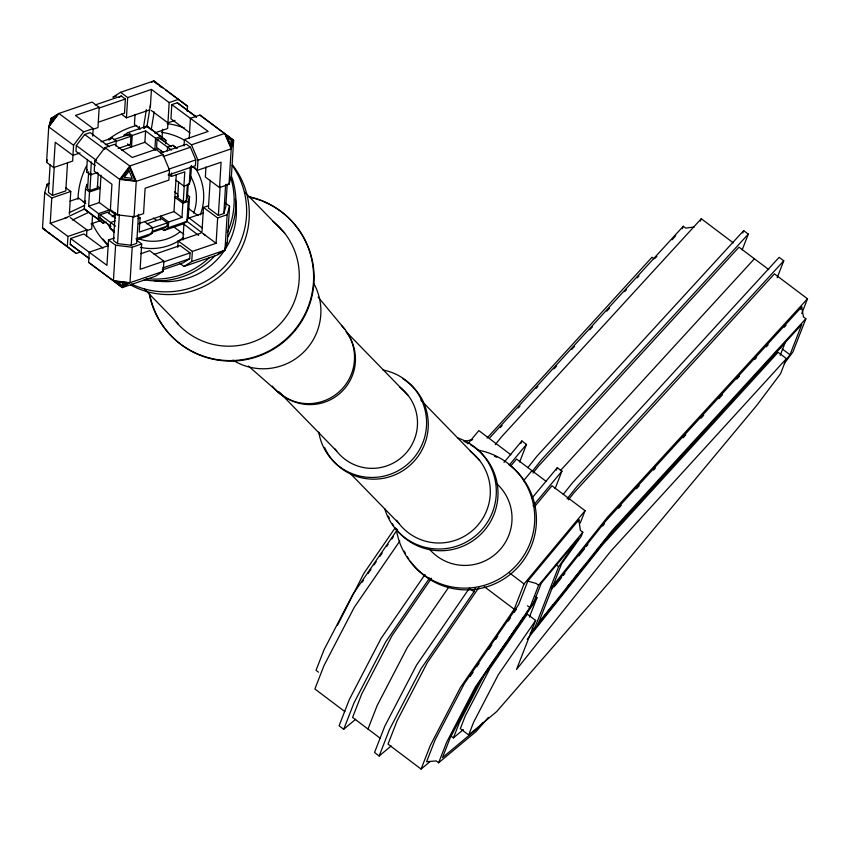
<?xml version="1.0" encoding="UTF-8"?>
<svg xmlns="http://www.w3.org/2000/svg" width="850" height="850" viewBox="0 0 850 850"><rect width="100%" height="100%" fill="white"/><g stroke="black" fill="none" stroke-linecap="round" stroke-linejoin="round"><path stroke-width="1.27" d="M80.941 251.823L76.192 253.449L42.5 228.193L44.689 192.727L47.09 184.216L49.47 183.409M92.714 136.202L93.181 128.594L83.693 131.856L73.567 145.244L72.643 161.064L53.656 167.577L46.559 162.329L48.748 126.863L51.159 118.352L58.873 113.464L92.108 102.074L99.206 107.334L97.952 127.596L92.948 129.306M46.931 186.841L47.09 184.216M50.989 120.976L51.159 118.352L56.079 116.662M50.129 164.645L48.418 192.398L52.498 195.426L65.801 190.867L67.511 163.115M86.551 236.268L86.934 229.936L67.947 236.438L50.214 223.306L51.776 197.976L44.689 192.727M53.656 167.577L55.218 142.248L72.941 155.369L80.059 152.936M52.498 195.426L54.209 167.673M76.192 253.449L67.32 246.574L67.947 236.438M69.371 214.264L70.773 191.462L65.705 187.712M89.261 258.676L70.242 244.343L70.603 238.499L83.895 233.952L103.041 248.126M109.289 146.795L90.153 132.611L84.681 134.491L76.341 145.52L75.979 151.353L95.126 165.538M106.441 222.105L103.243 223.199L84.277 208.983L85.51 189.019L86.859 184.238L86.711 186.734M97.686 172.423L90.557 174.866L86.562 171.913L87.338 159.439M88.666 171.732L87.614 188.838L89.909 190.538L97.389 187.977L98.281 173.496M109.055 213.764L109.289 209.961L98.6 213.626L88.623 206.231L89.505 191.983L85.51 189.019M90.557 174.866L91.354 161.904M89.909 190.538L90.961 173.432M140.93 253.683L149.674 250.676L163.859 261.184L163.232 271.32L155.518 276.197L122.283 287.587L88.591 262.331L89.218 252.195L108.205 245.692M158.419 148.463L132.186 157.484L114.453 144.351L104.964 147.613L94.839 161.001L94.212 171.126L111.945 184.259L110.383 209.589L117.47 214.848L134.056 216.846L143.554 213.584L145.116 188.254L168.863 180.115L169.479 169.989L163.019 154.594L155.922 149.345M92.565 214.997L91.704 228.926L86.7 230.648M103.243 223.199L98.249 219.332L98.6 213.626M115.271 214.391L99.312 202.576L101.001 175.196M104.008 221.266L99.896 218.067L100.098 214.784L107.578 212.224L115.558 218.131M114.442 237.958L108.502 239.998L106.941 265.327L70.603 238.499M114.208 231.296L110.213 228.193L110.574 222.498L115.324 220.862M115.876 146.03L116.195 140.962L112.2 138.008L100.98 141.854M115.196 212.84L113.486 240.593L117.566 243.621L131.24 245.268L136.701 243.387L138.497 214.306M108.502 239.998L115.6 245.246L113.411 280.712L122.283 287.587L129.997 282.71L163.232 271.32M117.47 214.848L119.659 179.382L129.774 165.994L163.019 154.594M95.285 104.922L121.295 96.007L125.375 99.036L124.504 113.22L98.494 122.134M117.566 243.621L119.351 214.54M148.931 110.128L126.438 117.831L127.691 97.569L120.604 92.31L112.88 97.198L116.578 95.933M113.826 139.666L128.626 134.587L130.921 136.287L130.433 144.277L118.097 148.506M126.384 134.406L123.887 135.256L128.233 132.515L132.228 135.469L131.516 146.869L127.532 143.916M135.065 114.389L134.438 124.525L140.516 129.03M131.24 245.268L133.025 216.187M139.177 129.094L139.336 126.448M163.859 261.184L140.123 269.322L141.684 243.992L132.186 247.244L129.997 282.71L113.411 280.712L88.591 262.331M134.056 216.846L136.244 181.379L129.774 165.994L104.964 147.613M138.104 216.399L140.101 217.876L139.219 232.135L152.586 227.556L152.224 233.251L147.889 236.002L136.659 239.849M155.529 150.174L144.883 142.29L145.584 130.889L132.228 135.469M150.344 107.164L151.438 89.431L127.691 97.569M154.859 149.685L155.561 138.274L145.584 130.889M171.243 146.752L160.14 138.38L157.059 139.442L156.57 147.422L163.551 152.596M161.096 153.032L161.256 150.386M161.989 138.497L162.562 129.243M160.395 219.948L160.629 216.144L168.619 222.052L181.974 217.472L182.856 203.224L174.877 197.306L178.436 196.084M165.686 143.735L165.899 140.314L146.944 126.098L128.233 132.515M151.438 89.431L169.161 102.563L167.62 128.52L154.562 132.993M167.301 150.949L167.535 147.146L172.879 145.318L176.874 148.272M196.435 116.928L177.289 102.754L171.827 104.624L170.946 118.809L190.092 132.993M151.194 232.656L163.529 228.427L167.11 226.164L167.312 222.881L161.723 218.748L146.923 223.816M160.926 228.289L163.923 230.509L168.268 227.758L168.619 222.052M191.452 165.771L190.613 179.488L189.252 184.28L183.908 186.107L184.79 171.849L171.424 176.428L171.636 173.007M181.974 217.472L173.995 211.565L176.248 175.015M178.649 181.847L177.671 197.646L183.26 201.779L186.341 200.727L187.457 196.786L188.264 183.621M177.778 247.254L178.171 240.922L200.664 233.208M184.025 145.913L184.418 139.581L208.165 131.442L171.827 104.624M187.212 111.254L187.531 106.186L153.839 80.92L120.604 92.31M183.26 201.779L184.238 185.991M182.931 239.913L183.951 223.454M189.189 138.582L190.432 118.32L199.931 115.058L233.623 140.324L231.434 175.791L229.022 184.291L219.534 187.553L205.349 177.044L205.976 166.908M186.341 200.727L187.319 184.939M187.563 195.117L189.561 196.605L188.201 201.386L186.968 221.351L182.633 224.092L163.923 230.509M189.252 184.28L190.336 166.812M189.561 196.605L188.328 216.559L186.968 221.351L168.268 227.758M162.254 269.96L183.313 262.746L189.678 258.719L190.039 252.886L180.104 245.533L154.094 254.447M160.342 153.117L186.363 144.202L190.442 147.22L195.766 159.906L195.415 165.739L168.162 175.079M179.956 263.436L184.014 266.433L191.728 261.556L192.355 251.419L178.171 240.922M219.534 187.553L221.096 162.212L197.349 170.351L197.976 160.225L191.505 144.84L184.418 139.581M201.992 231.508L203.469 207.442L208.218 205.817M210.163 180.285L208.452 208.048L218.376 215.401L223.847 213.52L225.824 206.518L227.216 184.046M192.355 251.419L216.091 243.281L217.653 217.951L203.469 207.442M218.376 215.401L220.171 186.32M223.847 213.52L225.643 184.45M225.505 203.192L229.564 206.189L227.152 214.699L224.963 250.166L217.249 255.042L184.014 266.433M229.022 184.291L231.211 148.824L233.623 140.324L199.931 115.058M229.564 206.189L227.375 241.655L224.963 250.166L191.728 261.556M143.469 127.489L146.381 109.597M144.192 128.18L146.976 126.416L150.503 104.688M122.219 287.024L128.817 282.848L114.633 281.138L122.219 287.024L122.751 283.794M154.148 111.839L151.247 129.731L146.976 126.416M46.559 162.329L47.249 159.896M86.562 171.913L87.242 169.522M198.624 235.386L183.111 223.603L186.83 221.255L187.988 217.154L202.459 228.161M233.081 140.399L231.019 147.677L225.484 134.523L233.081 140.399L231.083 141.344M226.769 242.718L224.708 249.985L218.11 254.161M337.408 625.43L363.789 573.484L395.218 527.765M425 574.504L381.076 638.414L349.329 699.518L339.086 725.794L343.708 729.279L353.951 703.003L385.698 641.899L429.622 577.989M367.986 729.034L377.134 705.574L407.373 647.371L449.161 586.564M469.37 588.221L416.521 665.136L384.774 726.24L374.531 752.516L379.153 756.001L389.385 729.725L421.132 668.621L473.992 591.706L475.394 588.104M520.944 443.307L521.858 440.969L526.469 444.454L519.648 461.986M478.89 587.552L427.401 662.469L397.163 720.673L388.025 744.133L421.101 769.08L430.238 745.62L460.487 687.406L514.207 609.237L524.067 583.929L585.066 510.701L551.979 485.764L534.586 506.653M438.642 762.747L446.622 742.263L475.277 687.108L529.922 607.601L538.613 585.278L582.792 532.249L580.369 530.411L578.903 519.743L527.808 581.092L518.638 604.637L464.366 683.602L435.062 740.01L426.604 761.717L436.209 760.92L438.642 762.747L476.266 731.351L488.431 717.379M556.378 470.029L557.292 467.691L561.914 471.176L555.082 488.707M450.649 735.771L453.443 737.874L459.287 722.861L485.021 673.338L488.739 667.941M468.669 734.963L473.663 722.139L498.228 674.857L535.638 620.426L527.298 614.125L489.887 668.567L465.311 715.849L460.317 728.673L468.669 734.963L496.634 711.62L612.553 578.531L756.925 405.195L780.576 373.671L786.441 358.615L778.101 352.314L602.448 544.882L527.191 639.338M529.401 617.174L536.977 597.741L535.117 596.339M682.306 228.746L683.262 226.281L685.695 228.108L694.28 226.971M535.638 620.426L516.513 669.513L610.789 551.172L786.441 358.615M532.132 628.129L534.108 629.616L558.609 566.716L578.499 538.56L541.227 583.302L533.014 604.393L477.998 684.441L449.99 738.342L442.478 757.616L478.571 727.494L482.906 722.511M578.074 521.879L578.903 519.743M580.295 522.931L585.066 510.701M700.326 221.17L701.282 218.726L733.327 242.887M582.792 532.249L581.166 536.424L561.627 563.709L538.56 622.901L612.499 530.092L805.864 318.729L803.441 316.891L801.72 306.892L605.519 521.263L551.268 589.358M742.751 233.049L743.686 230.626L748.308 234.111L742.188 249.815M777.166 277.737L783.753 260.833L779.131 257.348L572.369 482.928L563.295 494.317M780.215 355.321L785.326 342.21L600.482 545.328M800.774 309.315L801.72 306.892M801.773 313.501L807.5 298.817L774.424 273.87L574.186 492.533L568.406 499.779M785.23 361.101L789.99 354.769L801.826 324.371L611.288 532.737L534.108 629.616M805.864 318.729L792.891 352.038L784.21 363.609M397.587 529.316L352.676 594.66L324.02 649.814L316.041 670.31L318.463 672.138M362.079 582.261L363.566 580.104M368.029 573.612L371.004 569.277M373.979 564.952L376.21 561.712M379.929 556.304L382.16 553.053M386.612 546.561L388.099 544.404M391.818 538.996L393.306 536.828M399.787 541.089L354.269 607.325L324.02 665.529L314.882 688.989L344.856 711.588M431.513 578.202L391.967 635.747L361.728 693.951L352.58 717.411L380.322 738.331M470.082 676.579L473.078 672.222M476.818 666.772L479.06 663.499M488.793 649.347L491.789 644.991M495.529 639.54L497.781 636.278M508.257 621.031L510.499 617.759M514.239 612.319L516.492 609.046M490.216 665.773L496.156 657.135M497.643 654.978L505.803 643.099M508.767 638.775L517.682 625.823M519.903 622.582L523.611 617.185M525.842 613.944L529.55 608.547M531.038 606.379L536.977 597.741M129.604 167.376L120.944 178.829L135.129 180.54L129.604 167.376L135.437 180.816M129.912 167.663L121.252 179.106L126.416 179.732M495.263 444.635L501.043 437.378L701.282 218.726M527.861 467.596L536.934 456.206L743.686 230.626M532.483 471.081L541.556 459.691L748.308 234.111M532.971 473.057L538.751 465.811L738.979 247.148L768.772 269.609M567.099 498.833L576.991 486.413L783.753 260.833M551.937 586.914L607.261 517.469L807.5 298.817M554.189 586.819L561.584 577.532M563.231 575.471L564.867 573.41M578.839 555.879L584.588 548.664M586.234 546.603L587.871 544.542M602.661 525.98L604.308 523.919M530.209 633.548L535.171 627.321M537.646 624.208L539.304 622.126M540.951 620.054L553.361 604.488M567.418 586.84L569.064 584.768M570.722 582.686L572.379 580.614M574.026 578.542L583.95 566.089M597.178 549.482L598.836 547.4M467.829 443.838L478.848 430.61L510.892 454.782M503.986 462.421L521.858 440.969M509.458 464.886L526.469 444.454M510.882 465.842L516.545 459.043L546.338 481.504M523.483 480.834L531.951 470.656M531.834 498.259L557.292 467.691M533.077 505.803L561.914 471.176M487.05 438.079L652.003 257.242L654.086 258.814M489.897 437.644L683.262 226.281M500.31 427.582L502.095 425.616M518.202 408.011L519.987 406.056M536.095 388.45L537.88 386.495M553.987 368.879L556.665 365.946M571.88 349.318L574.558 346.386M589.762 329.747L592.45 326.814M606.762 311.164L609.45 308.231M624.654 291.603L626.45 289.638M637.181 277.908L638.966 275.942M655.074 258.336L656.859 256.381M672.063 239.753L675.644 235.833M618.63 508.257L621.318 505.325M636.533 488.686L639.221 485.754M653.544 470.092L655.339 468.138M683.081 437.803L685.769 434.871M700.995 418.232L703.673 415.299M718.898 398.661L722.479 394.74M736.801 379.089L739.489 376.157M754.704 359.518L756.489 357.563M766.339 346.8L768.134 344.834M784.242 327.229L786.037 325.274M560.416 470.592L754.396 258.772M343.708 729.279L355.683 719.281M379.153 756.001L391.127 746.003M453.443 737.874L463.356 729.597M421.101 769.08L430.185 761.494M119.17 97.346L121.295 96.007M151.64 82.323L153.839 80.92L162.711 87.805M108.938 140.069L112.2 138.008M126.831 135.724L128.626 134.587M143.682 128.159L146.944 126.098L165.899 140.314M69.222 212.659L84.564 205.403M64.515 218.429L84.586 208.941L88.857 212.245L72.324 220.065M99.206 107.334L75.459 115.462L93.181 128.594M99.365 107.95L125.375 99.036M169.161 102.563L178.659 99.301M175.036 120.381L167.907 122.825L151.226 110.468M105.262 144.712L116.195 140.962M116.121 141.366L130.921 136.287M155.561 138.274L160.905 136.446M121.667 150.248L144.883 142.29M191.505 144.84L224.751 133.439L231.211 148.824L197.976 160.225M163.189 156.559L190.442 147.22M51.776 197.976L70.773 191.462M89.505 191.983L100.194 188.317L97.198 186.097M70.019 201.163L78.774 198.156L85.861 203.416M168.512 169.246L195.766 159.906M169.479 169.989L136.244 181.379L119.659 179.382L94.839 161.001M83.183 201.928L85.669 201.078M88.623 206.231L99.312 202.576M50.214 223.306L66.831 217.611M91.003 223.89L100.916 220.49M112.062 216.676L115.781 215.401M137.955 218.609L140.101 217.876M182.856 203.224L188.201 201.386M138.529 223.72L173.995 211.565M151.279 228.374L167.312 222.881M188.934 218.025L203.182 213.137M152.309 231.232L167.11 226.164M136.011 238.808L152.224 233.251M217.653 217.951L227.152 214.699M164.018 261.8L190.039 252.886M162.424 268.058L189.678 258.719M463.877 441.384L472.685 439.652M128.988 180.041L134.151 180.667M115.6 245.246L132.186 247.244M527.808 581.092L536.191 583.451L538.613 585.278M165.814 90.1L187.531 106.186M196.308 117.088L177.289 102.754M157.059 139.442L171.53 150.099M121.38 114.081L126.438 117.831M191.271 165.856L197.349 170.351M168.438 174.218L171.424 176.428M175.929 180.2L183.908 186.107M174.611 191.983L177.735 194.299M188.445 208.494L198.018 215.581M83.693 131.856L58.873 113.464L48.748 126.863L73.567 145.244M84.681 134.491L104.89 149.451M203.936 234.281L216.091 243.281M76.341 145.52L96.549 160.491M173.209 226.451L183.844 234.324M153.319 217.982L156.453 220.299M144.596 221.637L152.586 227.556M136.616 240.231L141.684 243.992M100.098 214.784L115.558 226.185M99.896 218.067L110.989 226.429M84.277 208.983L98.249 219.332M110.213 228.193L114.208 231.157M70.252 217.568L86.934 229.936M70.242 244.343L89.388 258.517M42.5 228.193L67.32 246.574M782.096 348.819L789.99 354.769M555.656 564.485L558.609 566.716M509.596 573.017L524.067 583.929M527.499 605.774L529.922 607.601M484.234 586.628L514.207 609.237M470.294 588.923L473.992 591.706M186.83 221.255L205.434 235.397M153.893 81.494L157.686 84.437M159.587 85.903L161.479 87.369M172.879 145.318L176.874 148.41M160.14 138.38L164.252 141.578M43.042 228.108L45.889 230.318M48.737 232.528L50.628 233.994M248.402 366.031L280.819 394.453M244.832 192.217L284.644 233.123M420.824 400.084L479.666 460.53M346.014 331.606L408.064 395.356M279.225 392.094L336.653 451.084M350.243 473.439L398.969 523.494M144.394 289.011L174.027 319.451A70.157 69.668 -44.2 0 0 278.513 325.646A70.157 69.668 -44.2 0 0 272.712 221.149M318.155 297.128L344.93 329.407M313.735 283.348A57.534 57.131 -44.2 0 1 232.942 360.134M235.397 199.282A70.157 69.668 -44.2 0 1 153.786 280.564M178.309 324.179A70.157 69.668 -44.2 0 1 176.683 322.171M107.961 245.119A65.269 64.812 -44.2 0 1 103.052 239.062M108.439 245.416A65.269 64.812 -44.2 0 1 92.384 223.423M161.394 132.292A65.269 64.812 -44.2 0 1 184.737 140.346M195.022 167.673A52.02 51.659 -44.2 0 1 200.292 214.869M183.589 237.469A52.02 51.659 -44.2 0 1 140.441 247.339M114.049 232.422A52.02 51.659 -44.2 0 1 107.376 223.635M190.251 175.748A43.212 42.914 -44.2 0 1 193.662 213.106M179.701 232.093A43.212 42.914 -44.2 0 1 138.189 238.627M114.654 217.398A43.212 42.914 -44.2 0 1 113.634 215.135M262.597 201.216A83.215 82.631 -44.2 0 1 283.879 341.785A83.215 82.631 -44.2 0 1 149.812 294.876M249.188 197.104A83.215 82.631 -44.2 0 1 261.418 200.749M248.731 196.626A83.215 82.631 -44.2 0 1 313.321 284.219A83.215 82.631 -44.2 0 1 234.621 360.474A83.215 82.631 -44.2 0 1 149.122 293.154M230.701 177.491A78.381 77.828 -44.2 0 1 227.333 232.433M209.653 257.412A78.381 77.828 -44.2 0 1 146.157 278.524M77.966 199.272A78.381 77.828 -44.2 0 1 86.424 166.09M108.258 139.559A78.381 77.828 -44.2 0 1 136.786 125.449M167.195 123.622A78.381 77.828 -44.2 0 1 184.482 128.053M231.264 175.684A78.381 77.828 -44.2 0 1 228.023 236.576M215.05 255.563A78.381 77.828 -44.2 0 1 144.16 279.799M232.539 164.985A80.41 79.847 -44.2 0 1 230.042 266.124A80.41 79.847 -44.2 0 1 130.496 284.909M232.209 165.399A80.41 79.847 -44.2 0 1 227.396 263.383A80.41 79.847 -44.2 0 1 131.357 283.985M341.434 325.401A46.059 45.741 -44.2 0 1 338.767 392.137A46.059 45.741 -44.2 0 1 272.308 386.081M470.209 451.212A51.181 50.819 -44.2 0 1 474.087 529.072A51.181 50.819 -44.2 0 1 396.652 520.264M346.8 332.647A45.294 44.986 -44.2 0 1 339.968 393.295A45.294 44.986 -44.2 0 1 278.981 392.19M497.293 484.234A47.026 46.697 -44.2 0 1 497.112 552.628A47.026 46.697 -44.2 0 1 428.857 548.452M399.702 387.111A45.294 44.986 -44.2 0 1 403.474 455.706A45.294 44.986 -44.2 0 1 335.112 448.981M402.656 378.686A54.421 54.039 -44.2 0 1 409.711 465.556A54.421 54.039 -44.2 0 1 324.53 447.419M383.031 369.984A54.421 54.039 -44.2 0 1 426.424 427.136A54.421 54.039 -44.2 0 1 374.499 477.392A54.421 54.039 -44.2 0 1 318.803 432.151M457.449 437.846A57.205 56.801 -44.2 0 1 478.89 532.759A57.205 56.801 -44.2 0 1 384.646 508.566M470.39 444.699A57.205 56.801 -44.2 0 1 483.597 531.324A57.205 56.801 -44.2 0 1 395.909 528.934M393.731 525.938A57.205 56.801 -44.2 0 1 392.381 523.844M389.428 518.383A57.205 56.801 -44.2 0 1 388.418 516.131M464.886 441.819A57.205 56.801 -44.2 0 1 467.118 442.892M509.001 464.652A69.817 69.328 -44.2 0 1 515.323 569.872A69.817 69.328 -44.2 0 1 410.274 561.191M408.808 559.056A69.817 69.328 -44.2 0 1 407.405 556.867M405.461 553.467A69.817 69.328 -44.2 0 1 404.281 551.151M494.424 456.237A69.817 69.328 -44.2 0 1 496.783 457.3M477.817 450.075A69.817 69.328 -44.2 0 1 534.544 523.43A69.817 69.328 -44.2 0 1 467.181 588.094A69.817 69.328 -44.2 0 1 396.217 528.403M51.414 118.522L49.353 125.8L58.013 114.357L51.414 118.522M52.073 118.979L50.915 123.069L55.781 116.631L52.073 118.979M231.667 140.601L230.509 144.702L227.396 137.296L231.667 140.601M129.147 170.967L124.27 177.406L132.26 178.373L129.147 170.967M125.789 283.209L122.081 285.558L117.81 282.243L125.789 283.209"/></g></svg>
